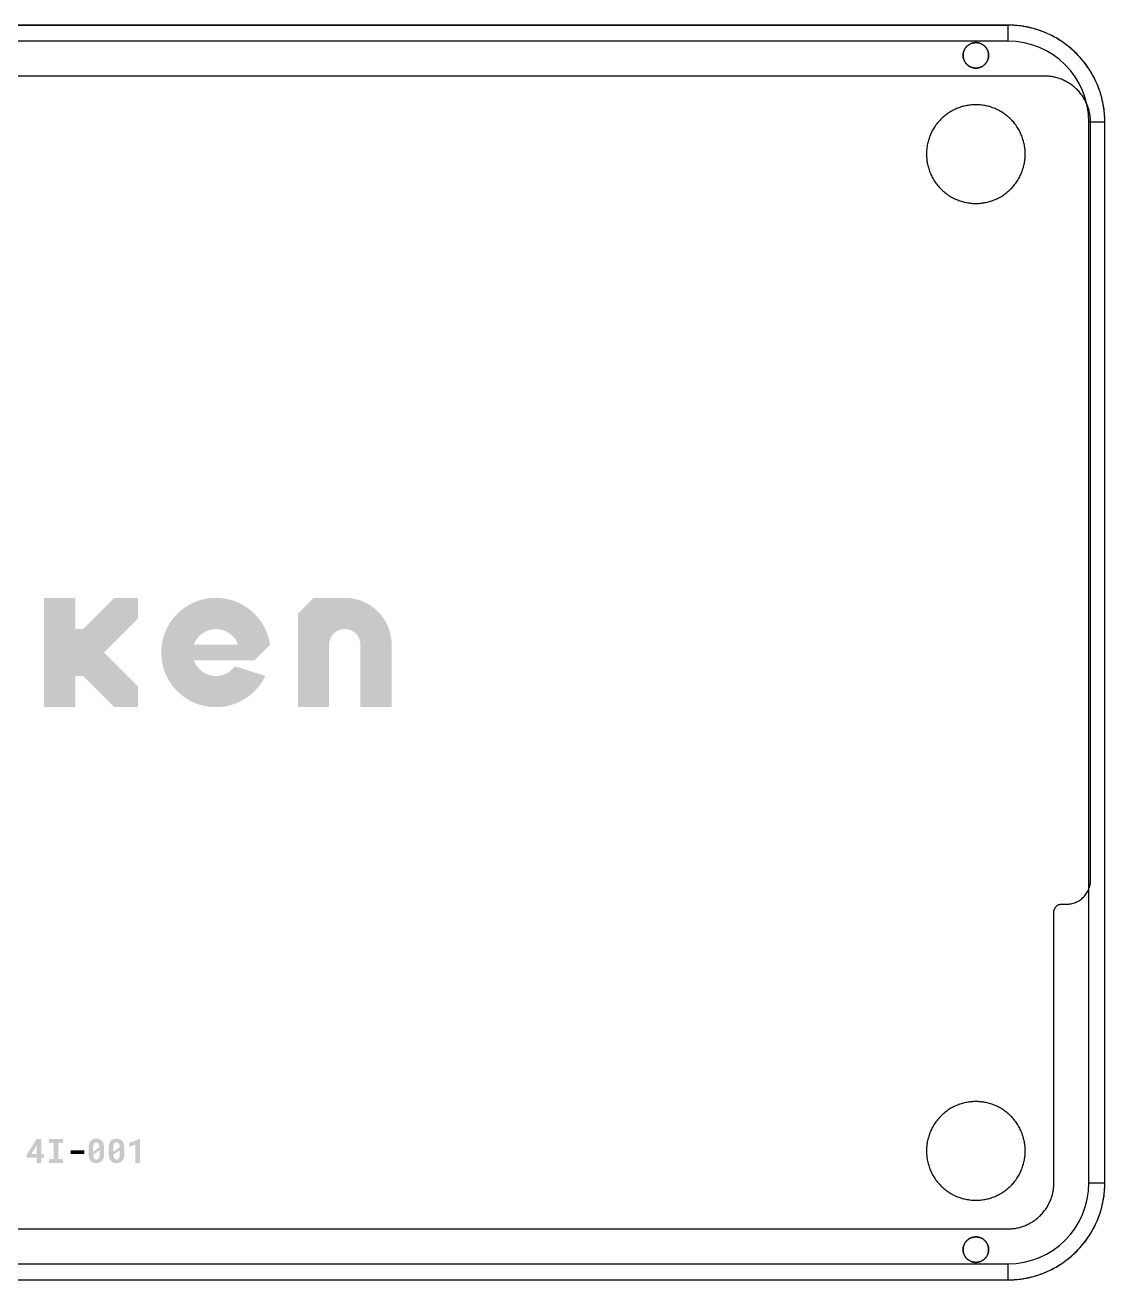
# Model space of a CAD drawing. Header units: millimetres. Extents: x -272 to 522, y -39 to 39.
# Drawn here: x -200.4 to -132.6, y -39.4 to 39.4 of the extents above; entities that cross this region are included whole.
import ezdxf

# ---------------------------------------------------------------- set-up
doc = ezdxf.new("R2010")
doc.units = ezdxf.units.MM
doc.layers.add('CASE$bottom_plate', color=7, linetype='Continuous', true_color=0x3fbfbf)
doc.layers.add('CASE$text', color=7, linetype='Continuous', true_color=0xe6e6e6)

msp = doc.modelspace()

# ---------------------------------------------------------------- hatches: boundary and pattern name
at = {"layer": 'CASE$text', "extrusion": (0, 0, -1)}
for points in [[(196.738, 1.471), (197.228, 1.471), (197.228, 3.431), (199.189, 3.431), (199.189, -3.431), (197.228, -3.431), (197.228, -1.471), (196.738, -1.471), (194.777, -3.431), (193.306, -3.431), (193.306, -2.129), (195.435, 0), (193.306, 2.129), (193.306, 3.431), (194.777, 3.431)], [(180.316, 3.431), (182.277, 3.431), (183.257, 2.451), (183.257, -3.431), (181.297, -3.431), (181.297, 0.49), (181.296, 0.524), (181.294, 0.558), (181.291, 0.592), (181.287, 0.625), (181.282, 0.659), (181.276, 0.692), (181.268, 0.725), (181.259, 0.758), (181.25, 0.79), (181.239, 0.822), (181.227, 0.854), (181.214, 0.885), (181.199, 0.916), (181.184, 0.946), (181.168, 0.976), (181.151, 1.005), (181.133, 1.033), (181.113, 1.061), (181.093, 1.088), (181.072, 1.115), (181.05, 1.14), (181.027, 1.165), (181.003, 1.189), (180.979, 1.213), (180.954, 1.235), (180.927, 1.257), (180.901, 1.277), (180.873, 1.297), (180.845, 1.316), (180.816, 1.334), (180.787, 1.35), (180.757, 1.366), (180.726, 1.381), (180.695, 1.394), (180.664, 1.407), (180.632, 1.418), (180.6, 1.429), (180.567, 1.438), (180.534, 1.446), (180.501, 1.453), (180.468, 1.459), (180.434, 1.463), (180.401, 1.467), (180.367, 1.469), (180.333, 1.47), (180.299, 1.47), (180.265, 1.469), (180.232, 1.467), (180.198, 1.463), (180.164, 1.459), (180.131, 1.453), (180.098, 1.446), (180.065, 1.438), (180.033, 1.429), (180, 1.418), (179.969, 1.407), (179.937, 1.394), (179.906, 1.381), (179.876, 1.366), (179.846, 1.35), (179.816, 1.334), (179.787, 1.316), (179.759, 1.297), (179.732, 1.277), (179.705, 1.257), (179.679, 1.235), (179.653, 1.213), (179.629, 1.189), (179.605, 1.165), (179.582, 1.14), (179.56, 1.115), (179.539, 1.088), (179.519, 1.061), (179.5, 1.033), (179.482, 1.005), (179.464, 0.976), (179.448, 0.946), (179.433, 0.916), (179.419, 0.885), (179.406, 0.854), (179.394, 0.822), (179.383, 0.79), (179.373, 0.758), (179.364, 0.725), (179.357, 0.692), (179.35, 0.659), (179.345, 0.625), (179.341, 0.592), (179.338, 0.558), (179.336, 0.524), (179.336, 0.49), (179.336, -3.431), (177.375, -3.431), (177.375, 0.49), (177.377, 0.591), (177.382, 0.691), (177.39, 0.791), (177.402, 0.891), (177.418, 0.99), (177.437, 1.089), (177.459, 1.187), (177.484, 1.284), (177.513, 1.38), (177.545, 1.475), (177.58, 1.569), (177.618, 1.662), (177.66, 1.753), (177.705, 1.843), (177.752, 1.932), (177.803, 2.018), (177.857, 2.103), (177.913, 2.186), (177.973, 2.267), (178.035, 2.346), (178.099, 2.423), (178.167, 2.498), (178.236, 2.57), (178.309, 2.64), (178.383, 2.707), (178.46, 2.772), (178.539, 2.834), (178.62, 2.893), (178.703, 2.95), (178.788, 3.003), (178.875, 3.054), (178.963, 3.102), (179.053, 3.146), (179.144, 3.188), (179.237, 3.226), (179.331, 3.262), (179.426, 3.294), (179.523, 3.322), (179.62, 3.348), (179.718, 3.37), (179.816, 3.389), (179.916, 3.404), (180.015, 3.416), (180.115, 3.425), (180.216, 3.43)], [(198.01, -30.55), (198.878, -30.55), (198.878, -30.784), (198.593, -30.784), (198.593, -31.817), (198.878, -31.817), (198.878, -32.05), (198.01, -32.05), (198.01, -31.817), (198.303, -31.817), (198.303, -30.784), (198.01, -30.784)], [(193.455, -32.05), (193.165, -32.05), (193.165, -30.55), (193.181, -30.55), (193.834, -30.786), (193.834, -31.035), (193.455, -30.899)], [(197.52, -31.504), (196.662, -31.504), (196.662, -31.272), (197.52, -31.272)]]:
    msp.add_hatch(color=256, dxfattribs=at).paths.add_polyline_path(points, flags=0)
h = msp.add_hatch(color=256, dxfattribs=at)
h.paths.add_polyline_path([(189.791, -0.49), (185.989, -0.49), (185.008, 0.49), (185.027, 0.608), (185.051, 0.725), (185.078, 0.842), (185.109, 0.957), (185.144, 1.071), (185.184, 1.184), (185.227, 1.295), (185.274, 1.405), (185.325, 1.513), (185.379, 1.619), (185.437, 1.724), (185.499, 1.826), (185.565, 1.926), (185.633, 2.024), (185.705, 2.119), (185.781, 2.212), (185.859, 2.302), (185.941, 2.389), (186.026, 2.473), (186.113, 2.554), (186.204, 2.633), (186.297, 2.708), (186.392, 2.779), (186.49, 2.848), (186.59, 2.913), (186.693, 2.974), (186.797, 3.032), (186.904, 3.086), (187.012, 3.136), (187.122, 3.183), (187.234, 3.226), (187.347, 3.264), (187.461, 3.299), (187.576, 3.33), (187.693, 3.357), (187.81, 3.38), (187.928, 3.398), (188.047, 3.413), (188.166, 3.423), (188.285, 3.429), (188.404, 3.431), (188.523, 3.429), (188.641, 3.423), (188.759, 3.413), (188.877, 3.399), (188.994, 3.38), (189.11, 3.358), (189.226, 3.332), (189.34, 3.301), (189.453, 3.267), (189.566, 3.229), (189.676, 3.187), (189.786, 3.141), (189.893, 3.092), (189.999, 3.038), (190.103, 2.981), (190.205, 2.921), (190.305, 2.857), (190.402, 2.79), (190.497, 2.719), (190.59, 2.645), (190.68, 2.568), (190.767, 2.488), (190.852, 2.405), (190.933, 2.319), (191.012, 2.231), (191.087, 2.139), (191.159, 2.046), (191.228, 1.949), (191.294, 1.851), (191.356, 1.75), (191.415, 1.647), (191.47, 1.542), (191.521, 1.435), (191.569, 1.327), (191.613, 1.217), (191.653, 1.105), (191.689, 0.993), (191.721, 0.879), (191.75, 0.764), (191.774, 0.648), (191.794, 0.531), (191.811, 0.414), (191.823, 0.296), (191.831, 0.178), (191.835, 0.059), (191.835, -0.059), (191.831, -0.178), (191.823, -0.296), (191.811, -0.414), (191.794, -0.531), (191.774, -0.648), (191.75, -0.764), (191.721, -0.879), (191.689, -0.993), (191.653, -1.105), (191.613, -1.217), (191.569, -1.327), (191.521, -1.435), (191.47, -1.542), (191.415, -1.647), (191.356, -1.75), (191.294, -1.851), (191.228, -1.949), (191.159, -2.046), (191.087, -2.139), (191.012, -2.231), (190.933, -2.319), (190.852, -2.405), (190.767, -2.488), (190.68, -2.568), (190.59, -2.645), (190.497, -2.719), (190.402, -2.79), (190.305, -2.857), (190.205, -2.921), (190.103, -2.981), (189.999, -3.038), (189.893, -3.092), (189.786, -3.141), (189.676, -3.187), (189.566, -3.229), (189.453, -3.267), (189.34, -3.301), (189.226, -3.332), (189.11, -3.358), (188.994, -3.38), (188.877, -3.399), (188.759, -3.413), (188.641, -3.423), (188.523, -3.429), (188.404, -3.431), (188.287, -3.429), (188.17, -3.423), (188.053, -3.413), (187.937, -3.399), (187.821, -3.381), (187.706, -3.359), (187.591, -3.334), (187.478, -3.304), (187.365, -3.27), (187.254, -3.233), (187.145, -3.192), (187.036, -3.147), (186.929, -3.098), (186.824, -3.046), (186.721, -2.99), (186.62, -2.931), (186.521, -2.868), (186.424, -2.802), (186.329, -2.733), (186.237, -2.66), (186.148, -2.585), (186.061, -2.506), (185.976, -2.425), (185.895, -2.34), (185.816, -2.253), (185.741, -2.163), (185.669, -2.071), (185.599, -1.976), (185.533, -1.879), (185.471, -1.78), (185.412, -1.679), (185.356, -1.576), (185.304, -1.471), (187.216, -0.866), (187.246, -0.906), (187.278, -0.946), (187.312, -0.984), (187.346, -1.021), (187.382, -1.057), (187.419, -1.092), (187.457, -1.125), (187.497, -1.157), (187.537, -1.188), (187.579, -1.217), (187.621, -1.245), (187.664, -1.271), (187.709, -1.296), (187.754, -1.319), (187.799, -1.34), (187.846, -1.36), (187.893, -1.379), (187.941, -1.396), (187.989, -1.411), (188.038, -1.424), (188.088, -1.436), (188.137, -1.446), (188.187, -1.454), (188.238, -1.461), (188.288, -1.466), (188.339, -1.469), (188.389, -1.471), (188.44, -1.47), (188.491, -1.468), (188.541, -1.464), (188.592, -1.459), (188.642, -1.451), (188.692, -1.442), (188.741, -1.431), (188.79, -1.419), (188.839, -1.405), (188.887, -1.389), (188.935, -1.372), (188.982, -1.352), (189.028, -1.332), (189.074, -1.309), (189.118, -1.286), (189.162, -1.26), (189.205, -1.233), (189.247, -1.205), (189.288, -1.175), (189.328, -1.144), (189.367, -1.112), (189.405, -1.078), (189.442, -1.043), (189.477, -1.006), (189.511, -0.969), (189.544, -0.93), (189.575, -0.89), (189.605, -0.849), (189.634, -0.807), (189.661, -0.765), (189.686, -0.721), (189.71, -0.676), (189.733, -0.631), (189.754, -0.585), (189.773, -0.538)], flags=0)
h.paths.add_polyline_path([(187.018, 0.49), (189.791, 0.49), (189.773, 0.538), (189.754, 0.585), (189.732, 0.632), (189.71, 0.677), (189.686, 0.722), (189.66, 0.766), (189.632, 0.809), (189.604, 0.851), (189.573, 0.892), (189.542, 0.932), (189.509, 0.971), (189.474, 1.009), (189.439, 1.045), (189.402, 1.081), (189.364, 1.114), (189.325, 1.147), (189.284, 1.178), (189.243, 1.208), (189.201, 1.236), (189.157, 1.263), (189.113, 1.289), (189.068, 1.312), (189.022, 1.335), (188.975, 1.355), (188.928, 1.374), (188.88, 1.392), (188.832, 1.407), (188.783, 1.421), (188.733, 1.433), (188.683, 1.444), (188.633, 1.453), (188.582, 1.46), (188.532, 1.465), (188.481, 1.469), (188.43, 1.47), (188.379, 1.47), (188.328, 1.469), (188.277, 1.465), (188.226, 1.46), (188.176, 1.453), (188.126, 1.444), (188.076, 1.433), (188.026, 1.421), (187.977, 1.407), (187.929, 1.392), (187.881, 1.374), (187.833, 1.355), (187.787, 1.335), (187.741, 1.312), (187.696, 1.289), (187.652, 1.263), (187.608, 1.236), (187.566, 1.208), (187.524, 1.178), (187.484, 1.147), (187.445, 1.114), (187.407, 1.081), (187.37, 1.045), (187.334, 1.009), (187.3, 0.971), (187.267, 0.932), (187.235, 0.892), (187.205, 0.851), (187.176, 0.809), (187.149, 0.766), (187.123, 0.722), (187.099, 0.677), (187.076, 0.632), (187.055, 0.585), (187.036, 0.538)], flags=0)
h = msp.add_hatch(color=256, dxfattribs=at)
h.paths.add_polyline_path([(199.187, -31.493), (199.361, -31.493), (199.361, -30.55), (199.652, -30.55), (200.282, -31.545), (200.271, -31.725), (199.647, -31.725), (199.647, -32.05), (199.361, -32.05), (199.361, -31.725), (199.187, -31.725)], flags=0)
h.paths.add_polyline_path([(199.647, -31.493), (199.647, -30.936), (199.675, -30.985), (200.001, -31.493)], flags=0)
h = msp.add_hatch(color=256, dxfattribs=at)
h.paths.add_polyline_path([(195.423, -31.479), (195.423, -31.121), (195.423, -31.085), (195.425, -31.05), (195.427, -31.017), (195.429, -31), (195.431, -30.984), (195.433, -30.968), (195.436, -30.953), (195.439, -30.938), (195.442, -30.922), (195.445, -30.908), (195.449, -30.893), (195.452, -30.879), (195.457, -30.865), (195.461, -30.851), (195.466, -30.838), (195.47, -30.825), (195.475, -30.812), (195.481, -30.799), (195.486, -30.787), (195.492, -30.775), (195.498, -30.763), (195.504, -30.752), (195.51, -30.74), (195.517, -30.729), (195.524, -30.719), (195.531, -30.708), (195.538, -30.698), (195.546, -30.689), (195.553, -30.679), (195.561, -30.67), (195.57, -30.661), (195.578, -30.652), (195.587, -30.644), (195.596, -30.636), (195.605, -30.628), (195.614, -30.621), (195.624, -30.614), (195.634, -30.607), (195.644, -30.6), (195.654, -30.594), (195.664, -30.588), (195.675, -30.582), (195.686, -30.577), (195.697, -30.572), (195.708, -30.567), (195.719, -30.562), (195.731, -30.558), (195.743, -30.554), (195.755, -30.55), (195.767, -30.547), (195.779, -30.543), (195.792, -30.541), (195.804, -30.538), (195.817, -30.536), (195.83, -30.534), (195.843, -30.532), (195.857, -30.531), (195.87, -30.53), (195.884, -30.529), (195.898, -30.529), (195.912, -30.529), (195.926, -30.529), (195.94, -30.529), (195.953, -30.53), (195.967, -30.531), (195.98, -30.532), (195.993, -30.534), (196.006, -30.536), (196.019, -30.538), (196.031, -30.541), (196.044, -30.543), (196.056, -30.547), (196.068, -30.55), (196.08, -30.554), (196.091, -30.558), (196.103, -30.562), (196.114, -30.567), (196.126, -30.572), (196.136, -30.577), (196.147, -30.582), (196.158, -30.588), (196.168, -30.594), (196.178, -30.6), (196.188, -30.607), (196.198, -30.614), (196.207, -30.621), (196.216, -30.628), (196.225, -30.636), (196.234, -30.644), (196.243, -30.652), (196.251, -30.661), (196.259, -30.67), (196.267, -30.679), (196.275, -30.689), (196.283, -30.698), (196.29, -30.708), (196.297, -30.719), (196.304, -30.729), (196.311, -30.74), (196.318, -30.752), (196.324, -30.763), (196.33, -30.775), (196.336, -30.787), (196.341, -30.799), (196.346, -30.812), (196.351, -30.825), (196.356, -30.838), (196.361, -30.851), (196.365, -30.865), (196.369, -30.879), (196.373, -30.893), (196.377, -30.908), (196.38, -30.922), (196.383, -30.938), (196.386, -30.953), (196.388, -30.968), (196.391, -30.984), (196.393, -31), (196.394, -31.017), (196.397, -31.05), (196.399, -31.085), (196.399, -31.121), (196.399, -31.479), (196.399, -31.515), (196.397, -31.55), (196.394, -31.584), (196.393, -31.6), (196.391, -31.616), (196.388, -31.632), (196.386, -31.648), (196.383, -31.663), (196.38, -31.678), (196.376, -31.693), (196.373, -31.707), (196.369, -31.721), (196.365, -31.735), (196.36, -31.749), (196.356, -31.763), (196.351, -31.776), (196.346, -31.789), (196.34, -31.801), (196.335, -31.813), (196.329, -31.825), (196.323, -31.837), (196.317, -31.848), (196.31, -31.86), (196.303, -31.87), (196.296, -31.881), (196.289, -31.891), (196.282, -31.901), (196.274, -31.911), (196.266, -31.92), (196.258, -31.93), (196.25, -31.939), (196.242, -31.947), (196.233, -31.956), (196.224, -31.964), (196.215, -31.972), (196.206, -31.979), (196.197, -31.986), (196.187, -31.993), (196.177, -32), (196.167, -32.006), (196.156, -32.012), (196.146, -32.018), (196.135, -32.024), (196.124, -32.029), (196.113, -32.034), (196.101, -32.038), (196.09, -32.043), (196.078, -32.047), (196.066, -32.05), (196.054, -32.054), (196.042, -32.057), (196.029, -32.06), (196.017, -32.062), (196.004, -32.065), (195.991, -32.066), (195.978, -32.068), (195.965, -32.069), (195.951, -32.07), (195.938, -32.071), (195.924, -32.072), (195.91, -32.072), (195.896, -32.072), (195.882, -32.071), (195.868, -32.07), (195.855, -32.069), (195.841, -32.068), (195.828, -32.066), (195.815, -32.065), (195.802, -32.062), (195.79, -32.06), (195.777, -32.057), (195.765, -32.054), (195.753, -32.05), (195.741, -32.047), (195.729, -32.043), (195.717, -32.038), (195.706, -32.034), (195.695, -32.029), (195.684, -32.024), (195.673, -32.018), (195.662, -32.012), (195.652, -32.006), (195.642, -32), (195.632, -31.993), (195.622, -31.986), (195.613, -31.979), (195.603, -31.972), (195.594, -31.964), (195.586, -31.956), (195.577, -31.947), (195.569, -31.939), (195.56, -31.93), (195.552, -31.92), (195.545, -31.911), (195.537, -31.901), (195.53, -31.891), (195.523, -31.881), (195.516, -31.87), (195.509, -31.86), (195.503, -31.848), (195.497, -31.837), (195.491, -31.825), (195.485, -31.813), (195.48, -31.801), (195.475, -31.789), (195.47, -31.776), (195.465, -31.763), (195.46, -31.749), (195.456, -31.735), (195.452, -31.721), (195.448, -31.707), (195.445, -31.693), (195.441, -31.678), (195.438, -31.663), (195.436, -31.648), (195.433, -31.632), (195.431, -31.616), (195.429, -31.6), (195.427, -31.584), (195.425, -31.55), (195.423, -31.515)], flags=0)
h.paths.add_polyline_path([(195.711, -31.058), (195.712, -31.037), (195.713, -31.017), (195.715, -30.998), (195.717, -30.98), (195.719, -30.962), (195.722, -30.945), (195.724, -30.937), (195.725, -30.929), (195.727, -30.921), (195.729, -30.913), (195.731, -30.906), (195.733, -30.899), (195.736, -30.892), (195.738, -30.885), (195.74, -30.878), (195.743, -30.872), (195.746, -30.865), (195.749, -30.859), (195.752, -30.853), (195.755, -30.847), (195.758, -30.842), (195.761, -30.837), (195.765, -30.831), (195.768, -30.826), (195.772, -30.822), (195.774, -30.819), (195.776, -30.817), (195.779, -30.813), (195.782, -30.81), (195.785, -30.807), (195.788, -30.804), (195.792, -30.8), (195.795, -30.797), (195.799, -30.795), (195.802, -30.792), (195.806, -30.789), (195.81, -30.787), (195.814, -30.784), (195.818, -30.782), (195.822, -30.78), (195.826, -30.778), (195.83, -30.776), (195.834, -30.774), (195.838, -30.773), (195.843, -30.771), (195.847, -30.77), (195.852, -30.768), (195.857, -30.767), (195.861, -30.766), (195.866, -30.765), (195.871, -30.764), (195.876, -30.763), (195.881, -30.762), (195.886, -30.762), (195.891, -30.761), (195.896, -30.761), (195.901, -30.761), (195.907, -30.76), (195.912, -30.76), (195.918, -30.76), (195.924, -30.761), (195.93, -30.761), (195.935, -30.761), (195.941, -30.762), (195.947, -30.763), (195.952, -30.764), (195.957, -30.765), (195.963, -30.766), (195.968, -30.767), (195.973, -30.769), (195.978, -30.771), (195.983, -30.772), (195.988, -30.774), (195.992, -30.776), (195.997, -30.778), (196.001, -30.781), (196.006, -30.783), (196.01, -30.786), (196.014, -30.789), (196.019, -30.791), (196.023, -30.794), (196.027, -30.798), (196.031, -30.801), (196.034, -30.804), (196.038, -30.808), (196.042, -30.812), (196.045, -30.816), (196.049, -30.82), (196.052, -30.824), (196.055, -30.828), (196.058, -30.832), (196.062, -30.837), (196.065, -30.842), (196.068, -30.848), (196.071, -30.853), (196.074, -30.859), (196.076, -30.864), (196.079, -30.87), (196.082, -30.876), (196.084, -30.883), (196.086, -30.889), (196.088, -30.896), (196.091, -30.902), (196.093, -30.909), (196.094, -30.917), (196.096, -30.924), (196.098, -30.931), (196.101, -30.947), (196.104, -30.963), (196.106, -30.98), (196.108, -30.998), (196.109, -31.016), (196.11, -31.035), (196.111, -31.055), (196.111, -31.076), (196.111, -31.241), (196.111, -31.356)], flags=0)
h.paths.add_polyline_path([(195.711, -31.349), (195.711, -31.253), (196.111, -31.55), (196.11, -31.566), (196.109, -31.583), (196.108, -31.598), (196.106, -31.614), (196.104, -31.628), (196.102, -31.643), (196.1, -31.657), (196.097, -31.67), (196.094, -31.683), (196.09, -31.695), (196.088, -31.701), (196.087, -31.707), (196.085, -31.713), (196.083, -31.718), (196.08, -31.724), (196.078, -31.729), (196.076, -31.734), (196.074, -31.739), (196.071, -31.744), (196.069, -31.749), (196.066, -31.753), (196.063, -31.758), (196.06, -31.763), (196.057, -31.768), (196.054, -31.773), (196.05, -31.777), (196.047, -31.782), (196.043, -31.786), (196.039, -31.79), (196.035, -31.794), (196.033, -31.796), (196.031, -31.798), (196.029, -31.8), (196.027, -31.802), (196.025, -31.804), (196.023, -31.805), (196.021, -31.807), (196.019, -31.809), (196.017, -31.81), (196.014, -31.812), (196.012, -31.813), (196.01, -31.815), (196.008, -31.816), (196.005, -31.818), (196.003, -31.819), (196.001, -31.82), (195.998, -31.822), (195.996, -31.823), (195.993, -31.824), (195.991, -31.825), (195.988, -31.826), (195.986, -31.827), (195.981, -31.829), (195.975, -31.831), (195.97, -31.833), (195.964, -31.835), (195.959, -31.836), (195.953, -31.837), (195.947, -31.838), (195.941, -31.839), (195.935, -31.84), (195.929, -31.84), (195.923, -31.841), (195.916, -31.841), (195.91, -31.841), (195.904, -31.841), (195.898, -31.841), (195.892, -31.84), (195.886, -31.84), (195.881, -31.839), (195.875, -31.839), (195.87, -31.838), (195.864, -31.837), (195.859, -31.835), (195.854, -31.834), (195.849, -31.833), (195.844, -31.831), (195.839, -31.829), (195.834, -31.827), (195.829, -31.825), (195.824, -31.823), (195.82, -31.821), (195.815, -31.818), (195.811, -31.816), (195.807, -31.813), (195.802, -31.81), (195.798, -31.807), (195.794, -31.804), (195.79, -31.8), (195.787, -31.797), (195.783, -31.793), (195.779, -31.789), (195.776, -31.785), (195.772, -31.781), (195.769, -31.777), (195.766, -31.772), (195.763, -31.768), (195.759, -31.763), (195.756, -31.758), (195.753, -31.752), (195.75, -31.747), (195.748, -31.741), (195.745, -31.735), (195.742, -31.729), (195.74, -31.723), (195.738, -31.717), (195.735, -31.71), (195.733, -31.704), (195.731, -31.697), (195.729, -31.69), (195.727, -31.682), (195.726, -31.675), (195.724, -31.667), (195.721, -31.652), (195.718, -31.635), (195.716, -31.618), (195.714, -31.601), (195.713, -31.582), (195.712, -31.563), (195.711, -31.543), (195.711, -31.523)], flags=0)
h = msp.add_hatch(color=256, dxfattribs=at)
h.paths.add_polyline_path([(194.156, -31.479), (194.156, -31.121), (194.157, -31.085), (194.159, -31.05), (194.161, -31.017), (194.163, -31), (194.165, -30.984), (194.167, -30.968), (194.17, -30.953), (194.172, -30.938), (194.176, -30.922), (194.179, -30.908), (194.182, -30.893), (194.186, -30.879), (194.19, -30.865), (194.195, -30.851), (194.199, -30.838), (194.204, -30.825), (194.209, -30.812), (194.214, -30.799), (194.22, -30.787), (194.226, -30.775), (194.232, -30.763), (194.238, -30.752), (194.244, -30.74), (194.251, -30.729), (194.258, -30.719), (194.265, -30.708), (194.272, -30.698), (194.28, -30.689), (194.287, -30.679), (194.295, -30.67), (194.304, -30.661), (194.312, -30.652), (194.321, -30.644), (194.33, -30.636), (194.339, -30.628), (194.348, -30.621), (194.358, -30.614), (194.368, -30.607), (194.378, -30.6), (194.388, -30.594), (194.398, -30.588), (194.409, -30.582), (194.42, -30.577), (194.431, -30.572), (194.442, -30.567), (194.453, -30.562), (194.465, -30.558), (194.477, -30.554), (194.489, -30.55), (194.501, -30.547), (194.513, -30.543), (194.525, -30.541), (194.538, -30.538), (194.551, -30.536), (194.564, -30.534), (194.577, -30.532), (194.591, -30.531), (194.604, -30.53), (194.618, -30.529), (194.632, -30.529), (194.646, -30.529), (194.66, -30.529), (194.674, -30.529), (194.687, -30.53), (194.701, -30.531), (194.714, -30.532), (194.727, -30.534), (194.74, -30.536), (194.753, -30.538), (194.765, -30.541), (194.777, -30.543), (194.79, -30.547), (194.802, -30.55), (194.814, -30.554), (194.825, -30.558), (194.837, -30.562), (194.848, -30.567), (194.859, -30.572), (194.87, -30.577), (194.881, -30.582), (194.892, -30.588), (194.902, -30.594), (194.912, -30.6), (194.922, -30.607), (194.932, -30.614), (194.941, -30.621), (194.95, -30.628), (194.959, -30.636), (194.968, -30.644), (194.977, -30.652), (194.985, -30.661), (194.993, -30.67), (195.001, -30.679), (195.009, -30.689), (195.017, -30.698), (195.024, -30.708), (195.031, -30.719), (195.038, -30.729), (195.045, -30.74), (195.051, -30.752), (195.058, -30.763), (195.064, -30.775), (195.069, -30.787), (195.075, -30.799), (195.08, -30.812), (195.085, -30.825), (195.09, -30.838), (195.095, -30.851), (195.099, -30.865), (195.103, -30.879), (195.107, -30.893), (195.111, -30.908), (195.114, -30.922), (195.117, -30.938), (195.12, -30.953), (195.122, -30.968), (195.125, -30.984), (195.127, -31), (195.128, -31.017), (195.131, -31.05), (195.133, -31.085), (195.133, -31.121), (195.133, -31.479), (195.133, -31.515), (195.131, -31.55), (195.128, -31.584), (195.126, -31.6), (195.124, -31.616), (195.122, -31.632), (195.12, -31.648), (195.117, -31.663), (195.114, -31.678), (195.11, -31.693), (195.107, -31.707), (195.103, -31.721), (195.099, -31.735), (195.094, -31.749), (195.089, -31.763), (195.085, -31.776), (195.079, -31.789), (195.074, -31.801), (195.069, -31.813), (195.063, -31.825), (195.057, -31.837), (195.05, -31.848), (195.044, -31.86), (195.037, -31.87), (195.03, -31.881), (195.023, -31.891), (195.016, -31.901), (195.008, -31.911), (195, -31.92), (194.992, -31.93), (194.984, -31.939), (194.976, -31.947), (194.967, -31.956), (194.958, -31.964), (194.949, -31.972), (194.94, -31.979), (194.93, -31.986), (194.921, -31.993), (194.911, -32), (194.901, -32.006), (194.89, -32.012), (194.88, -32.018), (194.869, -32.024), (194.858, -32.029), (194.847, -32.034), (194.835, -32.038), (194.824, -32.043), (194.812, -32.047), (194.8, -32.05), (194.788, -32.054), (194.776, -32.057), (194.763, -32.06), (194.751, -32.062), (194.738, -32.065), (194.725, -32.066), (194.712, -32.068), (194.699, -32.069), (194.685, -32.07), (194.671, -32.071), (194.658, -32.072), (194.644, -32.072), (194.63, -32.072), (194.616, -32.071), (194.602, -32.07), (194.588, -32.069), (194.575, -32.068), (194.562, -32.066), (194.549, -32.065), (194.536, -32.062), (194.523, -32.06), (194.511, -32.057), (194.499, -32.054), (194.486, -32.05), (194.475, -32.047), (194.463, -32.043), (194.451, -32.038), (194.44, -32.034), (194.429, -32.029), (194.418, -32.024), (194.407, -32.018), (194.396, -32.012), (194.386, -32.006), (194.376, -32), (194.366, -31.993), (194.356, -31.986), (194.347, -31.979), (194.337, -31.972), (194.328, -31.964), (194.319, -31.956), (194.311, -31.947), (194.302, -31.939), (194.294, -31.93), (194.286, -31.92), (194.278, -31.911), (194.271, -31.901), (194.264, -31.891), (194.257, -31.881), (194.25, -31.87), (194.243, -31.86), (194.237, -31.848), (194.231, -31.837), (194.225, -31.825), (194.219, -31.813), (194.214, -31.801), (194.208, -31.789), (194.203, -31.776), (194.199, -31.763), (194.194, -31.749), (194.19, -31.735), (194.186, -31.721), (194.182, -31.707), (194.179, -31.693), (194.175, -31.678), (194.172, -31.663), (194.17, -31.648), (194.167, -31.632), (194.165, -31.616), (194.163, -31.6), (194.161, -31.584), (194.159, -31.55), (194.157, -31.515)], flags=0)
h.paths.add_polyline_path([(194.445, -31.058), (194.446, -31.037), (194.447, -31.017), (194.448, -30.998), (194.45, -30.98), (194.453, -30.962), (194.456, -30.945), (194.457, -30.937), (194.459, -30.929), (194.461, -30.921), (194.463, -30.913), (194.465, -30.906), (194.467, -30.899), (194.469, -30.892), (194.472, -30.885), (194.474, -30.878), (194.477, -30.872), (194.48, -30.865), (194.483, -30.859), (194.486, -30.853), (194.489, -30.847), (194.492, -30.842), (194.495, -30.837), (194.499, -30.831), (194.502, -30.826), (194.506, -30.822), (194.508, -30.819), (194.51, -30.817), (194.513, -30.813), (194.516, -30.81), (194.519, -30.807), (194.522, -30.804), (194.526, -30.8), (194.529, -30.797), (194.533, -30.795), (194.536, -30.792), (194.54, -30.789), (194.544, -30.787), (194.547, -30.784), (194.551, -30.782), (194.555, -30.78), (194.56, -30.778), (194.564, -30.776), (194.568, -30.774), (194.572, -30.773), (194.577, -30.771), (194.581, -30.77), (194.586, -30.768), (194.59, -30.767), (194.595, -30.766), (194.6, -30.765), (194.605, -30.764), (194.61, -30.763), (194.615, -30.762), (194.62, -30.762), (194.625, -30.761), (194.63, -30.761), (194.635, -30.761), (194.64, -30.76), (194.646, -30.76), (194.652, -30.76), (194.658, -30.761), (194.664, -30.761), (194.669, -30.761), (194.675, -30.762), (194.68, -30.763), (194.686, -30.764), (194.691, -30.765), (194.697, -30.766), (194.702, -30.767), (194.707, -30.769), (194.712, -30.771), (194.717, -30.772), (194.721, -30.774), (194.726, -30.776), (194.731, -30.778), (194.735, -30.781), (194.74, -30.783), (194.744, -30.786), (194.748, -30.789), (194.752, -30.791), (194.757, -30.794), (194.761, -30.798), (194.764, -30.801), (194.768, -30.804), (194.772, -30.808), (194.775, -30.812), (194.779, -30.816), (194.782, -30.82), (194.786, -30.824), (194.789, -30.828), (194.792, -30.832), (194.795, -30.837), (194.799, -30.842), (194.802, -30.848), (194.805, -30.853), (194.807, -30.859), (194.81, -30.864), (194.813, -30.87), (194.815, -30.876), (194.818, -30.883), (194.82, -30.889), (194.822, -30.896), (194.824, -30.902), (194.826, -30.909), (194.828, -30.917), (194.83, -30.924), (194.832, -30.931), (194.835, -30.947), (194.837, -30.963), (194.84, -30.98), (194.841, -30.998), (194.843, -31.016), (194.844, -31.035), (194.844, -31.055), (194.845, -31.076), (194.845, -31.241), (194.845, -31.356)], flags=0)
h.paths.add_polyline_path([(194.445, -31.349), (194.445, -31.253), (194.845, -31.55), (194.844, -31.566), (194.843, -31.583), (194.842, -31.598), (194.84, -31.614), (194.838, -31.628), (194.836, -31.643), (194.834, -31.657), (194.831, -31.67), (194.828, -31.683), (194.824, -31.695), (194.822, -31.701), (194.82, -31.707), (194.818, -31.713), (194.816, -31.718), (194.814, -31.724), (194.812, -31.729), (194.81, -31.734), (194.807, -31.739), (194.805, -31.744), (194.802, -31.749), (194.8, -31.753), (194.797, -31.758), (194.794, -31.763), (194.791, -31.768), (194.787, -31.773), (194.784, -31.777), (194.78, -31.782), (194.777, -31.786), (194.773, -31.79), (194.769, -31.794), (194.767, -31.796), (194.765, -31.798), (194.763, -31.8), (194.761, -31.802), (194.759, -31.804), (194.757, -31.805), (194.755, -31.807), (194.753, -31.809), (194.75, -31.81), (194.748, -31.812), (194.746, -31.813), (194.744, -31.815), (194.741, -31.816), (194.739, -31.818), (194.737, -31.819), (194.734, -31.82), (194.732, -31.822), (194.73, -31.823), (194.727, -31.824), (194.725, -31.825), (194.722, -31.826), (194.72, -31.827), (194.714, -31.829), (194.709, -31.831), (194.704, -31.833), (194.698, -31.835), (194.693, -31.836), (194.687, -31.837), (194.681, -31.838), (194.675, -31.839), (194.669, -31.84), (194.663, -31.84), (194.657, -31.841), (194.65, -31.841), (194.644, -31.841), (194.638, -31.841), (194.632, -31.841), (194.626, -31.84), (194.62, -31.84), (194.615, -31.839), (194.609, -31.839), (194.604, -31.838), (194.598, -31.837), (194.593, -31.835), (194.588, -31.834), (194.582, -31.833), (194.577, -31.831), (194.573, -31.829), (194.568, -31.827), (194.563, -31.825), (194.558, -31.823), (194.554, -31.821), (194.549, -31.818), (194.545, -31.816), (194.54, -31.813), (194.536, -31.81), (194.532, -31.807), (194.528, -31.804), (194.524, -31.8), (194.52, -31.797), (194.517, -31.793), (194.513, -31.789), (194.51, -31.785), (194.506, -31.781), (194.503, -31.777), (194.5, -31.772), (194.496, -31.768), (194.493, -31.763), (194.49, -31.758), (194.487, -31.752), (194.484, -31.747), (194.482, -31.741), (194.479, -31.735), (194.476, -31.729), (194.474, -31.723), (194.471, -31.717), (194.469, -31.71), (194.467, -31.704), (194.465, -31.697), (194.463, -31.69), (194.461, -31.682), (194.459, -31.675), (194.458, -31.667), (194.455, -31.652), (194.452, -31.635), (194.45, -31.618), (194.448, -31.601), (194.447, -31.582), (194.446, -31.563), (194.445, -31.543), (194.445, -31.523)], flags=0)

# ---------------------------------------------------------------- linework, layer by layer
at = {"layer": 'CASE$bottom_plate'}
for p, q in [((-138.7, 39.4, -4.35), (-266.05, 39.4, -4.35)), ((-266.05, 39.4, -2.25), (-138.7, 39.4, -2.25)), ((-138.7, 39.4, -2.25), (-138.7, 38.4, -1.25)), ((-138.7, 38.4, -1.25), (-266.05, 38.4, -1.25)), ((-136.4, 36.2, -4.35), (-266.05, 36.2, -4.35)), ((-136.4, 36.2, -3.25), (-266.05, 36.2, -3.25)), ((-133.6, -33.3, -1.25), (-133.6, 33.3, -1.25)), ((-132.6, 33.3, -2.25), (-133.6, 33.3, -1.25)), ((-133.5, -14.3, -3.25), (-133.5, 33.3, -3.25)), ((-133.5, -14.3, -4.35), (-133.5, 33.3, -4.35)), ((-132.6, -33.3, -4.35), (-132.6, 33.3, -4.35)), ((-132.6, -33.3, -2.25), (-132.6, 33.3, -2.25)), ((-135.8, -33.3, -4.35), (-135.8, -16.3, -4.35)), ((-135.3, -15.8, -4.35), (-135, -15.8, -4.35)), ((-133.6, -33.3, -1.25), (-132.6, -33.3, -2.25)), ((-266.05, -36.2, -4.35), (-138.7, -36.2, -4.35)), ((-266.05, -36.2, -3.25), (-138.7, -36.2, -3.25)), ((-266.05, -38.4, -1.25), (-138.7, -38.4, -1.25)), ((-138.7, -38.4, -1.25), (-138.7, -39.4, -2.25)), ((-266.05, -39.4, -4.35), (-138.7, -39.4, -4.35)), ((-266.05, -39.4, -2.25), (-138.7, -39.4, -2.25))]:
    msp.add_line(p, q, dxfattribs=at)
for centre, start, end in [((-138.7, 33.3, -1.25), 360, 90), ((-138.7, -33.3, -1.25), 270, 0)]:
    msp.add_arc(centre, 5.1, start, end, dxfattribs=at)
for points in [[(-138.7, 39.4, -2.25), (-138.7, 39.4, -4.35)], [(-140.7, 38.3, -4.35), (-140.7, 38.3, -1.25)], [(-136.4, 36.2, -4.35), (-136.4, 36.2, -3.25)], [(-140.7, 34.4, -1.25), (-140.7, 34.4, -1.75)], [(-133.5, 33.3, -4.35), (-133.5, 33.3, -3.25)], [(-132.6, 33.3, -4.35), (-132.6, 33.3, -2.25)], [(-133.5, -14.3, -3.25), (-133.5, -14.3, -4.35)], [(-135.8, -16.3, -3.25), (-135.8, -16.3, -4.35)], [(-135.8, -33.3, -3.25), (-135.8, -16.3, -3.25)], [(-135.3, -15.8, -3.25), (-135.3, -15.8, -4.35)], [(-135.3, -15.8, -3.25), (-135, -15.8, -3.25)], [(-135, -15.8, -3.25), (-135, -15.8, -4.35)], [(-140.7, -28.2, -1.25), (-140.7, -28.2, -1.75)], [(-135.8, -33.3, -3.25), (-135.8, -33.3, -4.35)], [(-132.6, -33.3, -4.35), (-132.6, -33.3, -2.25)], [(-138.7, -36.2, -3.25), (-138.7, -36.2, -4.35)], [(-140.7, -36.7, -4.35), (-140.7, -36.7, -1.25)], [(-138.7, -39.4, -2.25), (-138.7, -39.4, -4.35)]]:
    msp.add_open_spline(points, degree=1, dxfattribs=at)
for points, weights in [([(-132.6, 33.3, -2.25), (-132.6, 39.4, -2.25), (-138.7, 39.4, -2.25)], [1, 0.707106781187, 1]), ([(-133.333, 36.2, -4.35), (-135.063, 39.4, -4.35), (-138.7, 39.4, -4.35)], [1, 0.858897573975, 1]), ([(-133.5, 33.3, -3.25), (-133.5, 36.2, -3.25), (-136.4, 36.2, -3.25)], [1, 0.707106781196, 1]), ([(-133.5, 33.3, -4.35), (-133.5, 36.2, -4.35), (-136.4, 36.2, -4.35)], [1, 0.707106781196, 1]), ([(-132.6, 33.3, -4.35), (-132.6, 34.843, -4.35), (-133.333, 36.2, -4.35)], [1, 0.969475197093, 1]), ([(-135, -15.8, -3.25), (-133.5, -15.8, -3.25), (-133.5, -14.3, -3.25)], [1, 0.707106781243, 1]), ([(-135, -15.8, -4.35), (-133.5, -15.8, -4.35), (-133.5, -14.3, -4.35)], [1, 0.707106781243, 1]), ([(-135.8, -16.3, -3.25), (-135.8, -15.8, -3.25), (-135.3, -15.8, -3.25)], [1, 0.707106781187, 1]), ([(-135.8, -16.3, -4.35), (-135.8, -15.8, -4.35), (-135.3, -15.8, -4.35)], [1, 0.707106781187, 1]), ([(-138.7, -39.4, -2.25), (-132.6, -39.4, -2.25), (-132.6, -33.3, -2.25)], [1, 0.707106781187, 1]), ([(-138.7, -36.2, -3.25), (-135.8, -36.2, -3.25), (-135.8, -33.3, -3.25)], [1, 0.707106781187, 1]), ([(-138.7, -36.2, -4.35), (-135.8, -36.2, -4.35), (-135.8, -33.3, -4.35)], [1, 0.707106781187, 1]), ([(-133.333, -36.2, -4.35), (-132.6, -34.843, -4.35), (-132.6, -33.3, -4.35)], [1, 0.969475197093, 1]), ([(-138.7, -39.4, -4.35), (-135.063, -39.4, -4.35), (-133.333, -36.2, -4.35)], [1, 0.858897573975, 1])]:
    msp.add_rational_spline(points, weights, degree=2, dxfattribs=at)
for points, knots in [([(-140.7, 38.3, -1.25), (-139.9, 38.3, -1.25), (-139.9, 37.5, -1.25), (-139.9, 36.7, -1.25), (-140.7, 36.7, -1.25), (-141.5, 36.7, -1.25), (-141.5, 37.5, -1.25), (-141.5, 38.3, -1.25), (-140.7, 38.3, -1.25)], [0, 0, 0, 1.256637, 1.256637, 2.513274, 2.513274, 3.769911, 3.769911, 5.026548, 5.026548, 5.026548]), ([(-140.7, 38.3, -4.35), (-141.5, 38.3, -4.35), (-141.5, 37.5, -4.35), (-141.5, 36.7, -4.35), (-140.7, 36.7, -4.35), (-139.9, 36.7, -4.35), (-139.9, 37.5, -4.35), (-139.9, 38.3, -4.35), (-140.7, 38.3, -4.35)], [-5.026548, -5.026548, -5.026548, -3.769911, -3.769911, -2.513274, -2.513274, -1.256637, -1.256637, 0, 0, 0]), ([(-140.7, 34.4, -1.25), (-137.6, 34.4, -1.25), (-137.6, 31.3, -1.25), (-137.6, 28.2, -1.25), (-140.7, 28.2, -1.25), (-143.8, 28.2, -1.25), (-143.8, 31.3, -1.25), (-143.8, 34.4, -1.25), (-140.7, 34.4, -1.25)], [0, 0, 0, 5.026548, 5.026548, 10.053096, 10.053096, 15.079645, 15.079645, 20.106193, 20.106193, 20.106193]), ([(-140.7, 34.4, -1.75), (-137.6, 34.4, -1.75), (-137.6, 31.3, -1.75), (-137.6, 28.2, -1.75), (-140.7, 28.2, -1.75), (-143.8, 28.2, -1.75), (-143.8, 31.3, -1.75), (-143.8, 34.4, -1.75), (-140.7, 34.4, -1.75)], [0, 0, 0, 5.026548, 5.026548, 10.053096, 10.053096, 15.079645, 15.079645, 20.106193, 20.106193, 20.106193]), ([(-140.7, -28.2, -1.25), (-137.6, -28.2, -1.25), (-137.6, -31.3, -1.25), (-137.6, -34.4, -1.25), (-140.7, -34.4, -1.25), (-143.8, -34.4, -1.25), (-143.8, -31.3, -1.25), (-143.8, -28.2, -1.25), (-140.7, -28.2, -1.25)], [0, 0, 0, 5.026548, 5.026548, 10.053096, 10.053096, 15.079645, 15.079645, 20.106193, 20.106193, 20.106193]), ([(-140.7, -28.2, -1.75), (-137.6, -28.2, -1.75), (-137.6, -31.3, -1.75), (-137.6, -34.4, -1.75), (-140.7, -34.4, -1.75), (-143.8, -34.4, -1.75), (-143.8, -31.3, -1.75), (-143.8, -28.2, -1.75), (-140.7, -28.2, -1.75)], [0, 0, 0, 5.026548, 5.026548, 10.053096, 10.053096, 15.079645, 15.079645, 20.106193, 20.106193, 20.106193]), ([(-140.7, -36.7, -1.25), (-139.9, -36.7, -1.25), (-139.9, -37.5, -1.25), (-139.9, -38.3, -1.25), (-140.7, -38.3, -1.25), (-141.5, -38.3, -1.25), (-141.5, -37.5, -1.25), (-141.5, -36.7, -1.25), (-140.7, -36.7, -1.25)], [0, 0, 0, 1.256637, 1.256637, 2.513274, 2.513274, 3.769911, 3.769911, 5.026548, 5.026548, 5.026548]), ([(-140.7, -36.7, -4.35), (-141.5, -36.7, -4.35), (-141.5, -37.5, -4.35), (-141.5, -38.3, -4.35), (-140.7, -38.3, -4.35), (-139.9, -38.3, -4.35), (-139.9, -37.5, -4.35), (-139.9, -36.7, -4.35), (-140.7, -36.7, -4.35)], [-5.026548, -5.026548, -5.026548, -3.769911, -3.769911, -2.513274, -2.513274, -1.256637, -1.256637, 0, 0, 0])]:
    msp.add_rational_spline(points, [1, 0.707106781187, 1, 0.707106781187, 1, 0.707106781187, 1, 0.707106781187, 1], degree=2, knots=knots, dxfattribs=at)

doc.saveas('drawing.dxf')
